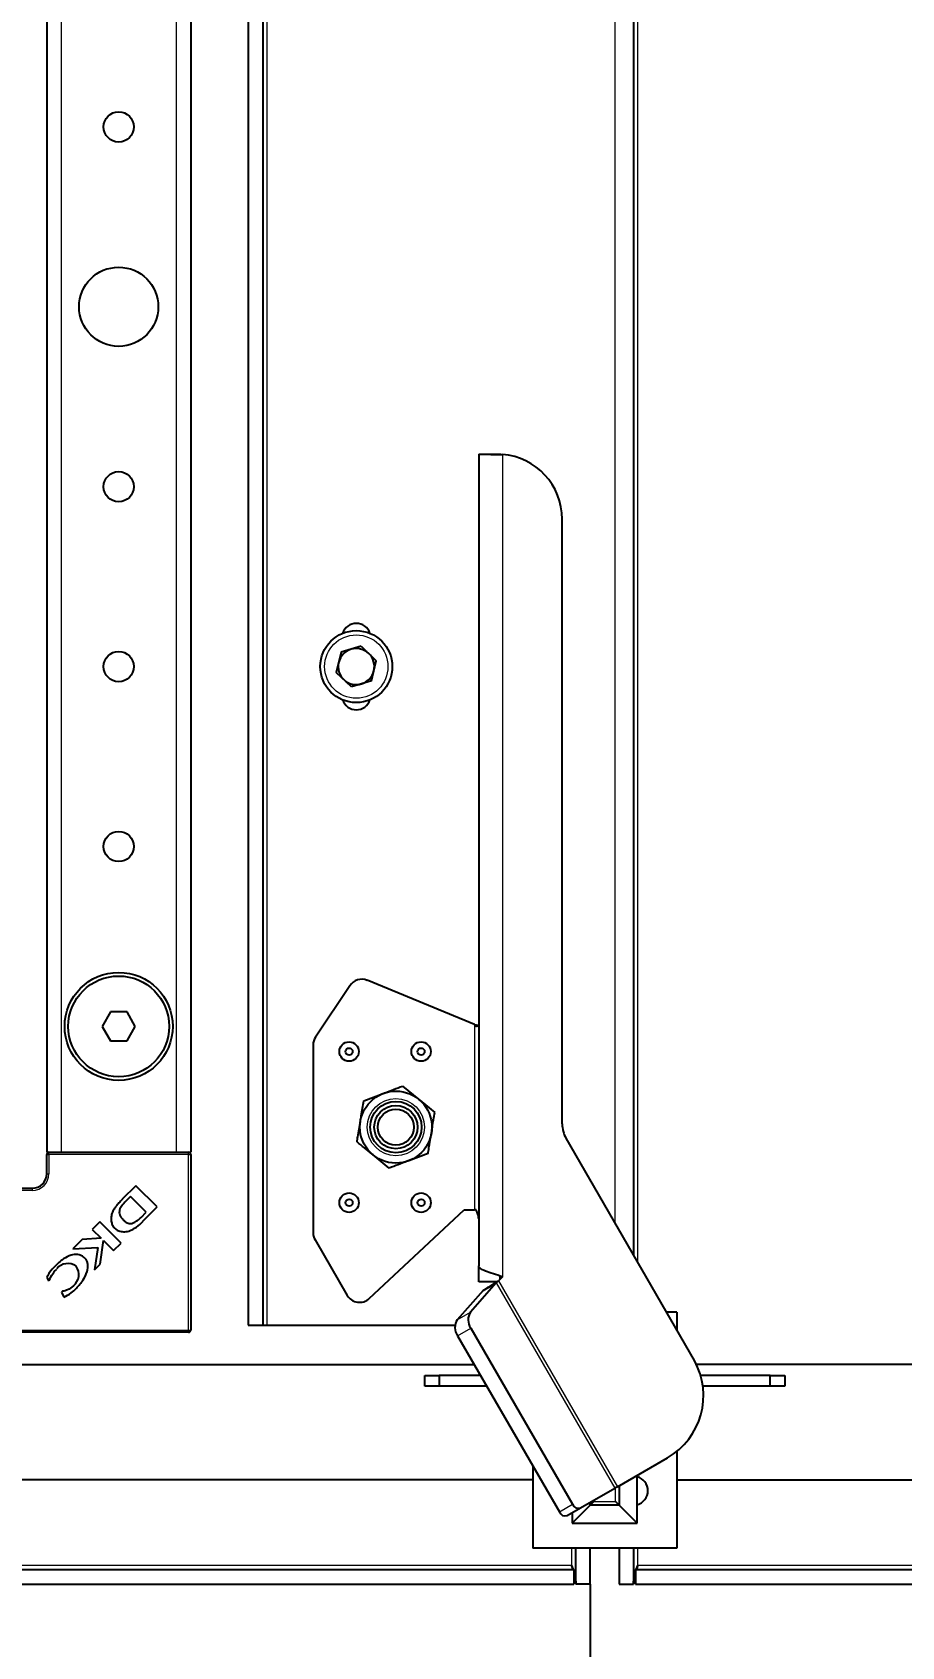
# Model space of a CAD drawing. Header units: millimetres. Extents: x -1264 to 3208, y -1920 to 1219.
# Drawn here: x -401.9 to -281.2, y -1207.4 to -983.1 of the extents above; entities that cross this region are included whole.
import ezdxf

# ---------------------------------------------------------------- set-up
doc = ezdxf.new("R2010")
doc.units = ezdxf.units.MM
doc.layers.add('FORMAT', color=7, linetype='Continuous')
doc.styles.add('SLDTEXTSTYLE0', font='TXT', dxfattribs={"width": 0.75})
doc.dimstyles.new('SLDDIMSTYLE0', dxfattribs={"dimtxt": 20, "dimasz": 10, "dimexe": 0, "dimexo": 0.0625, "dimgap": 5, "dimtad": 2, "dimdec": 1, "dimrnd": 1e-09, "dimzin": 12, "dimdsep": 46, "dimtxsty": 'SLDTEXTSTYLE0', "dimsah": 1, "dimcen": 0.09, "dimadec": 0, "dimazin": 3, "dimtfac": 1, "dimtofl": 0, "dimtmove": 0, "dimatfit": 3, "dimfxl": 0, "dimfrac": 2, "dimtolj": 1, "dimtzin": 12, "dimarcsym": 0})

# ---------------------------------------------------------------- blocks, each defined once
blk = doc.blocks.new('_D_6')
at = {"layer": 'FORMAT'}
for p, q in [((-434.94, -1159.18), (-434.94, -1529.21)), ((-324.44, -1198.73), (-324.44, -1529.21)), ((-324.44, -1528.21), (-434.94, -1528.21))]:
    blk.add_line(p, q, dxfattribs=at)
for points in [[(-434.94, -1528.21), (-424.94, -1529.75), (-424.94, -1526.67)], [(-324.44, -1528.21), (-334.44, -1526.67), (-334.44, -1529.75)]]:
    blk.add_solid(points, dxfattribs=at)
at = {"layer": 'FORMAT', "insert": (-412.94, -1502.43), "char_height": 20, "attachment_point": 1, "style": 'SLDTEXTSTYLE0'}
blk.add_mtext('110,5', dxfattribs=at)

msp = doc.modelspace()

# ---------------------------------------------------------------- linework, layer by layer
at = {"color": 7, "linetype": 'Continuous', "lineweight": 25}
for p, q in [((-371.94, 720.28), (-371.94, -1162.72)), ((-369.94, 720.28), (-369.94, -1162.72)), ((-318.44, 710.57), (-318.44, -1153)), ((-399.94, 696.28), (-399.94, -1138.72)), ((-379.94, 696.28), (-379.94, -1138.72)), ((-339.94, -1041.72), (-338.97, -1041.72)), ((-339.94, -1041.72), (-339.94, -1154.48)), ((-338.97, -1041.72), (-336.85, -1041.72)), ((-328.35, -1134.77), (-328.35, -1050.72)), ((-359.04, -1069.22), (-359.72, -1072.03)), ((-356.26, -1068.4), (-359.04, -1069.22)), ((-356.26, -1068.4), (-354.16, -1070.4)), ((-357.62, -1074.03), (-359.72, -1072.03)), ((-354.84, -1073.22), (-354.16, -1070.4)), ((-354.84, -1073.22), (-357.62, -1074.03)), ((-340.54, -1120.97), (-355.43, -1114.82)), ((-357.84, -1115.57), (-362.6, -1122.71)), ((-391.09, -1119.22), (-392.25, -1121.22)), ((-388.78, -1119.22), (-391.09, -1119.22)), ((-387.63, -1121.22), (-388.78, -1119.22)), ((-392.25, -1121.22), (-391.09, -1123.22)), ((-388.78, -1123.22), (-387.63, -1121.22)), ((-340.54, -1120.97), (-339.94, -1121.07)), ((-340.54, -1120.97), (-340.3, -1121.22)), ((-391.09, -1123.22), (-388.78, -1123.22)), ((-362.94, -1123.82), (-362.94, -1149.87)), ((-355.91, -1131.57), (-353.21, -1130.54)), ((-350.52, -1129.52), (-348.28, -1131.34)), ((-309.98, -1167.66), (-327.81, -1136.77)), ((-399.94, -1138.72), (-399.64, -1138.72)), ((-399.94, -1141.72), (-399.94, -1139.02)), ((-399.64, -1138.72), (-398.99, -1138.72)), ((-398.99, -1138.72), (-397.94, -1138.72)), ((-397.94, -1138.72), (-381.94, -1138.72)), ((-381.94, -1138.72), (-380.89, -1138.72)), ((-380.89, -1138.72), (-380.24, -1138.72)), ((-380.24, -1138.72), (-379.94, -1138.72)), ((-379.94, -1139.02), (-379.94, -1163.42)), ((-352.36, -1140.92), (-354.6, -1139.09)), ((-346.97, -1138.87), (-349.66, -1139.89)), ((-404.64, -1143.72), (-401.94, -1143.72)), ((-387.55, -1143.36), (-389.44, -1145.25)), ((-384.59, -1146.32), (-387.55, -1143.36)), ((-389.44, -1145.25), (-389.45, -1145.27)), ((-388.29, -1144.84), (-388.95, -1145.52)), ((-386.11, -1147.03), (-388.29, -1144.84)), ((-386.58, -1148.31), (-384.59, -1146.32)), ((-392.55, -1148.37), (-393.61, -1149.43)), ((-389.59, -1151.33), (-392.55, -1148.37)), ((-386.83, -1147.77), (-386.11, -1147.03)), ((-355.13, -1159.03), (-341.94, -1146.72)), ((-341.94, -1146.72), (-340.54, -1146.72)), ((-340.3, -1146.72), (-340.54, -1146.72)), ((-395.02, -1150.84), (-396.31, -1152.13)), ((-392.36, -1150.67), (-395.02, -1150.84)), ((-393.61, -1149.43), (-392.36, -1150.67)), ((-362.67, -1150.87), (-358.21, -1158.6)), ((-396.31, -1152.13), (-392.84, -1151.95)), ((-392.84, -1151.95), (-393.31, -1155.05)), ((-392.51, -1154.25), (-392.03, -1150.98)), ((-392.03, -1150.98), (-390.64, -1152.37)), ((-390.64, -1152.37), (-389.59, -1151.33)), ((-393.31, -1155.05), (-392.51, -1154.25)), ((-339.94, -1156.72), (-339.94, -1154.48)), ((-399.94, -1156.09), (-399.69, -1156.6)), ((-399.69, -1156.6), (-399.58, -1156.49)), ((-337.5, -1156.87), (-341.07, -1160.92)), ((-337.43, -1156.72), (-339.94, -1156.72)), ((-339.33, -1157.94), (-337.5, -1156.87)), ((-336.62, -1156.03), (-337.19, -1156.57)), ((-336.94, -1156.33), (-336.94, -1155.92)), ((-336.64, -1156.01), (-336.62, -1156.03)), ((-397.74, -1158.04), (-397.88, -1158.17)), ((-397.88, -1158.17), (-397.54, -1158.86)), ((-339.33, -1157.94), (-342.91, -1161.98)), ((-312.44, -1160.92), (-313.87, -1160.92)), ((-312.44, -1160.92), (-312.44, -1163.4)), ((-380.24, -1163.72), (-404.64, -1163.72)), ((-371.94, -1162.72), (-369.94, -1162.72)), ((-369.94, -1162.72), (-369.34, -1162.72)), ((-369.34, -1162.72), (-343.22, -1162.72)), ((-342.88, -1164.21), (-328.74, -1188.7)), ((-341.04, -1163.15), (-326.9, -1187.64)), ((-435.54, -1168.22), (-340.56, -1168.22)), ((-209.34, -1168.22), (-309.69, -1168.22)), ((-347.44, -1171.22), (-347.44, -1169.72)), ((-347.44, -1169.72), (-345.44, -1169.72)), ((-345.44, -1169.72), (-345.44, -1171.22)), ((-339.7, -1169.72), (-345.44, -1169.72)), ((-299.44, -1169.72), (-309.12, -1169.72)), ((-299.44, -1171.22), (-299.44, -1169.72)), ((-299.44, -1169.72), (-297.44, -1169.72)), ((-297.44, -1169.72), (-297.44, -1171.22)), ((-345.44, -1171.22), (-347.44, -1171.22)), ((-338.83, -1171.22), (-345.44, -1171.22)), ((-299.44, -1171.22), (-308.8, -1171.22)), ((-297.44, -1171.22), (-299.44, -1171.22)), ((-332.44, -1182.29), (-332.44, -1193.72)), ((-320.66, -1185.19), (-313.72, -1181.18)), ((-312.44, -1180.3), (-312.44, -1193.72)), ((-332.44, -1184.22), (-865.44, -1184.22)), ((-317.94, -1183.82), (-317.94, -1183.62)), ((-317.94, -1187.69), (-317.94, -1183.82)), ((-312.44, -1184.22), (220.56, -1184.22)), ((-325.79, -1188.15), (-321.03, -1185.4)), ((-320.66, -1185.19), (-321.03, -1185.4)), ((-320.43, -1185.06), (-320.43, -1187.76)), ((-327.63, -1189.21), (-325.79, -1188.15)), ((-324.44, -1187.76), (-326.94, -1190.26)), ((-326.94, -1188.81), (-326.94, -1190.26)), ((-324.44, -1187.76), (-323.94, -1187.26)), ((-324.44, -1187.76), (-324.44, -1187.37)), ((-320.43, -1187.76), (-324.44, -1187.76)), ((-320.43, -1187.76), (-320.93, -1187.26)), ((-320.43, -1187.76), (-317.94, -1190.26)), ((-317.94, -1190.26), (-317.94, -1187.69)), ((-326.94, -1190.26), (-317.94, -1190.26)), ((-312.44, -1193.72), (-332.44, -1193.72)), ((-326.44, -1198.72), (-326.44, -1193.72)), ((-324.44, -1198.72), (-324.44, -1193.72)), ((-320.44, -1193.72), (-320.44, -1198.72)), ((-318.44, -1193.72), (-318.44, -1198.72)), ((-917.14, -1196.72), (-326.74, -1196.72)), ((-327.04, -1196.12), (-326.84, -1196.72)), ((-326.74, -1196.72), (-326.74, -1198.72)), ((-318.14, -1196.72), (272.26, -1196.72)), ((-318.14, -1196.72), (-318.14, -1198.72)), ((-318.05, -1196.72), (-317.84, -1196.12)), ((-917.14, -1198.72), (-326.74, -1198.72)), ((-324.44, -1198.72), (-326.44, -1198.72)), ((-320.44, -1198.72), (-318.44, -1198.72)), ((-318.14, -1198.72), (272.26, -1198.72))]:
    msp.add_line(p, q, dxfattribs=at)
at = {"color": 8, "linetype": 'Continuous', "lineweight": 18}
for p, q in [((-369.34, -1162.72), (-369.34, 720.28)), ((-317.84, -1154.04), (-317.84, 711.61)), ((-321.04, 706.07), (-321.04, -1148.5)), ((-397.94, 696.28), (-397.94, -1138.72)), ((-381.94, 696.28), (-381.94, -1138.72)), ((-336.64, -1041.74), (-336.64, -1156.01)), ((-340.54, -1120.97), (-340.54, -1146.72)), ((-399.94, -1139.02), (-399.64, -1139.02)), ((-399.64, -1139.02), (-399.64, -1138.72)), ((-399.64, -1139.02), (-399.64, -1141.72)), ((-380.24, -1139.02), (-399.64, -1139.02)), ((-380.24, -1139.02), (-380.24, -1138.72)), ((-380.24, -1163.42), (-380.24, -1139.02)), ((-380.24, -1139.02), (-379.94, -1139.02)), ((-399.94, -1141.72), (-399.64, -1141.72)), ((-401.94, -1144.02), (-404.64, -1144.02)), ((-401.94, -1143.72), (-401.94, -1144.02)), ((-337.5, -1156.87), (-321.03, -1185.4)), ((-337.19, -1156.57), (-320.66, -1185.19)), ((-342.91, -1161.98), (-341.07, -1160.92)), ((-404.64, -1163.42), (-380.24, -1163.42)), ((-380.24, -1163.42), (-380.24, -1163.72)), ((-380.24, -1163.42), (-379.94, -1163.42)), ((-342.88, -1164.21), (-341.04, -1163.15)), ((-320.93, -1187.26), (-320.93, -1185.34)), ((-328.74, -1188.7), (-326.9, -1187.64)), ((-323.94, -1187.08), (-323.94, -1187.26)), ((-323.94, -1187.26), (-320.93, -1187.26)), ((-327.04, -1193.72), (-327.04, -1196.12)), ((-317.84, -1196.12), (-317.84, -1193.72)), ((-327.04, -1196.12), (-422.47, -1196.12)), ((-222.41, -1196.12), (-317.84, -1196.12))]:
    msp.add_line(p, q, dxfattribs=at)
at = {"color": 7, "linetype": 'Continuous', "lineweight": 25}
for centre, radius in [((-389.94, -996.22), 2.1), ((-389.94, -1021.22), 5.5), ((-389.94, -1046.22), 2.1), ((-356.94, -1071.22), 5), ((-389.94, -1071.22), 2.1), ((-389.94, -1096.22), 2.1), ((-389.94, -1121.22), 7.5), ((-389.94, -1121.22), 7), ((-357.94, -1124.72), 1.35), ((-347.94, -1124.72), 1.35), ((-357.94, -1124.72), 0.493), ((-347.94, -1124.72), 0.493), ((-351.44, -1135.22), 5), ((-351.44, -1135.22), 3.57), ((-351.44, -1135.22), 3), ((-351.44, -1135.22), 2.5), ((-357.94, -1145.72), 1.35), ((-357.94, -1145.72), 0.493), ((-347.94, -1145.72), 1.35), ((-347.94, -1145.72), 0.493)]:
    msp.add_circle(centre, radius, dxfattribs=at)
at = {"color": 8, "linetype": 'Continuous', "lineweight": 18}
for centre, radius in [((-356.94, -1071.22), 4.4), ((-351.44, -1135.22), 3.97)]:
    msp.add_circle(centre, radius, dxfattribs=at)
at = {"color": 7, "linetype": 'Continuous', "lineweight": 25}
for centre, radius, start, end in [((-337.35, -1050.72), 9, 0, 85.4954), ((-356.94, -1067.22), 2, 18.21, 161.79), ((-356.94, -1071.22), 2.51, 106.3534, 166.3534), ((-356.94, -1071.22), 2.51, 46.3534, 106.3534), ((-356.94, -1071.22), 2.51, 346.3534, 46.3534), ((-356.94, -1071.22), 2.51, 166.3534, 226.3534), ((-356.94, -1071.22), 2.51, 286.3534, 346.3534), ((-356.94, -1071.22), 2.51, 226.3534, 286.3534), ((-356.94, -1075.22), 2, 198.21, 341.79), ((-356.18, -1116.68), 2, 68.1986, 146.3099), ((-360.94, -1123.82), 2, 146.3099, 180), ((-324.35, -1134.77), 4, 180, 210), ((-399.64, -1139.02), 0.3, 90, 180), ((-380.24, -1139.02), 0.3, 0, 90), ((-401.94, -1141.72), 2, 270, 0), ((-390.24, -1145.11), 4.87, 290.3445, 318.7777), ((-391.01, -1143.3), 6.12, 306.9888, 313.0744), ((-360.94, -1149.87), 2, 180, 210), ((-397.01, -1156.12), 1.94, 53.3097, 142.3464), ((-397.45, -1155.72), 1.97, 308.454, 35.887), ((-356.5, -1157.57), 2, 210.9638, 313.0251), ((-341.26, -1163.07), 1.98, 146.5519, 215.0479), ((-339.42, -1162.01), 1.98, 146.5519, 215.0479), ((-380.24, -1163.42), 0.3, 270, 0), ((-318.72, -1172.52), 10, 300, 29.0469), ((-318.44, -1185.76), 2, 284.4775, 75.5225), ((-327.91, -1188.36), 0.893, 201.9505, 288.5782), ((-326.08, -1187.3), 0.893, 201.9505, 288.5782)]:
    msp.add_arc(centre, radius, start, end, dxfattribs=at)
at = {"color": 8, "linetype": 'Continuous', "lineweight": 18}
msp.add_arc((-401.94, -1141.72), 2.3, 270, 0, dxfattribs=at)
at = {"color": 7, "linetype": 'Continuous', "lineweight": 25}
for points in [[(-338.97, -1041.72), (-338.81, -1041.72), (-338.49, -1041.72), (-337.91, -1041.73), (-337.29, -1041.74), (-336.86, -1041.74), (-336.64, -1041.74)], [(-340.3, -1121.22), (-340.25, -1121.2), (-340.15, -1121.18), (-340.03, -1121.15), (-339.96, -1121.11), (-339.95, -1121.09), (-339.94, -1121.08)], [(-339.94, -1147.92), (-339.96, -1147.72), (-340, -1147.32), (-340.2, -1146.92), (-340.3, -1146.72)], [(-336.64, -1156.01), (-337.07, -1155.88), (-337.94, -1155.62), (-339.03, -1155.24), (-339.79, -1154.86), (-339.89, -1154.6), (-339.94, -1154.48)], [(-339.33, -1157.94), (-339.19, -1157.84), (-338.89, -1157.65), (-338.36, -1157.31), (-337.78, -1156.94), (-337.38, -1156.69), (-337.19, -1156.57)], [(-337.5, -1156.87), (-337.48, -1156.85), (-337.43, -1156.81), (-337.36, -1156.73), (-337.27, -1156.65), (-337.21, -1156.59), (-337.19, -1156.57)], [(-326.74, -1196.72), (-326.76, -1196.71), (-326.81, -1196.69), (-326.89, -1196.55), (-326.96, -1196.35), (-327.01, -1196.2), (-327.04, -1196.12)], [(-317.84, -1196.12), (-317.86, -1196.2), (-317.91, -1196.35), (-317.99, -1196.55), (-318.06, -1196.69), (-318.11, -1196.71), (-318.14, -1196.72)]]:
    msp.add_open_spline(points, degree=3, dxfattribs=at)
for points, knots in [([(-353.21, -1130.54), (-353.15, -1130.52), (-352.24, -1130.17), (-351.35, -1129.83), (-350.52, -1129.52)], [0, 0, 0, 0, 0.070201, 1, 1, 1, 1]), ([(-356.37, -1134.42), (-356.33, -1134.16), (-356.18, -1133.19), (-356.02, -1132.25), (-355.91, -1131.57)], [0, 0, 0, 0, 0.268634, 1, 1, 1, 1]), ([(-348.28, -1131.34), (-348.23, -1131.39), (-347.47, -1132), (-346.73, -1132.61), (-346.04, -1133.17)], [0, 0, 0, 0, 0.070201, 1, 1, 1, 1]), ([(-356.84, -1137.27), (-356.8, -1137.03), (-356.65, -1136.1), (-356.49, -1135.13), (-356.37, -1134.42)], [0, 0, 0, 0, 0.257551, 1, 1, 1, 1]), ([(-346.5, -1136.02), (-346.46, -1135.76), (-346.31, -1134.79), (-346.15, -1133.85), (-346.04, -1133.17)], [0, 0, 0, 0, 0.268634, 1, 1, 1, 1]), ([(-354.6, -1139.09), (-354.65, -1139.05), (-355.41, -1138.43), (-356.15, -1137.83), (-356.84, -1137.27)], [0, 0, 0, 0, 0.070201, 1, 1, 1, 1]), ([(-346.97, -1138.87), (-346.93, -1138.63), (-346.78, -1137.7), (-346.62, -1136.73), (-346.5, -1136.02)], [0, 0, 0, 0, 0.2575513, 1, 1, 1, 1]), ([(-349.66, -1139.89), (-349.73, -1139.92), (-350.64, -1140.26), (-351.53, -1140.6), (-352.36, -1140.92)], [0, 0, 0, 0, 0.070201, 1, 1, 1, 1]), ([(-389.91, -1145.76), (-390.05, -1145.91), (-390.29, -1146.17), (-390.5, -1146.47), (-390.59, -1146.6)], [0, 0, 0, 0, 0.55183, 1, 1, 1, 1]), ([(-389.45, -1145.27), (-389.53, -1145.35), (-389.68, -1145.51), (-389.83, -1145.67), (-389.91, -1145.76)], [0, 0, 0, 0, 0.486421, 1, 1, 1, 1]), ([(-388.95, -1145.52), (-389.14, -1145.72), (-389.49, -1146.09), (-389.81, -1146.63), (-389.88, -1147.08), (-389.81, -1147.42), (-389.62, -1147.77), (-389.42, -1147.98), (-389.32, -1148.1)], [0, 0, 0, 0, 0.2746757, 0.5030419, 0.607381, 0.7165791, 0.8434117, 1, 1, 1, 1]), ([(-390.59, -1146.6), (-390.7, -1146.8), (-390.9, -1147.19), (-391.02, -1147.83), (-390.98, -1148.42), (-390.78, -1148.96), (-390.42, -1149.39), (-389.91, -1149.68), (-389.25, -1149.8), (-388.79, -1149.72), (-388.55, -1149.67)], [0, 0, 0, 0, 0.138091, 0.265455, 0.384013, 0.496103, 0.605759, 0.71979, 0.847662, 1, 1, 1, 1]), ([(-389.32, -1148.1), (-389.22, -1148.19), (-389.05, -1148.36), (-388.77, -1148.54), (-388.5, -1148.63), (-388.17, -1148.63), (-387.77, -1148.48), (-387.49, -1148.29), (-387.33, -1148.19)], [0, 0, 0, 0, 0.176808, 0.319231, 0.43938, 0.552395, 0.749205, 1, 1, 1, 1]), ([(-394.6, -1153.46), (-394.77, -1153.32), (-395.1, -1153.04), (-395.8, -1152.87), (-396.67, -1153), (-397.75, -1153.57), (-398.44, -1154.21), (-398.83, -1154.58)], [0, 0, 0, 0, 0.130532, 0.266031, 0.423997, 0.666819, 1, 1, 1, 1]), ([(-398.83, -1154.58), (-399.08, -1154.84), (-399.51, -1155.31), (-399.81, -1155.86), (-399.94, -1156.09)], [0, 0, 0, 0, 0.577653, 1, 1, 1, 1]), ([(-399.58, -1156.49), (-399.44, -1156.18), (-399.17, -1155.61), (-398.74, -1155.15), (-398.55, -1154.94)], [0, 0, 0, 0, 0.547643, 1, 1, 1, 1]), ([(-395.81, -1157.62), (-395.48, -1157.25), (-394.86, -1156.56), (-394.31, -1155.39), (-394.17, -1154.44), (-394.33, -1153.8), (-394.51, -1153.57), (-394.6, -1153.46)], [0, 0, 0, 0, 0.315674, 0.58952, 0.813199, 0.909026, 1, 1, 1, 1]), ([(-396.22, -1157.26), (-396.48, -1157.48), (-396.93, -1157.86), (-397.5, -1157.98), (-397.74, -1158.04)], [0, 0, 0, 0, 0.5796082, 1, 1, 1, 1]), ([(-397.54, -1158.86), (-397.2, -1158.68), (-396.57, -1158.34), (-396.05, -1157.85), (-395.81, -1157.62)], [0, 0, 0, 0, 0.5368, 1, 1, 1, 1]), ([(-326.74, -1197.01), (-326.71, -1197.09), (-326.6, -1197.42), (-326.48, -1197.98), (-326.45, -1198.47), (-326.44, -1198.72)], [0, 0, 0, 0, 0.141742, 0.566203, 1, 1, 1, 1]), ([(-318.44, -1198.72), (-318.41, -1198.34), (-318.38, -1197.77), (-318.2, -1197.19), (-318.14, -1197)], [0, 0, 0, 0, 0.662931, 1, 1, 1, 1])]:
    msp.add_open_spline(points, degree=3, knots=knots, dxfattribs=at)

# ---------------------------------------------------------------- dimensions: what is measured, and where the dimension line sits
at = {"layer": 'FORMAT'}
dim = msp.add_linear_dim(base=(-434.94, -1528.21), p1=(-324.44, -1198.72), p2=(-434.94, -1159.17), dimstyle='SLDDIMSTYLE0', dxfattribs=at)
dim.commit()
dim.dimension.update_dxf_attribs({"geometry": '_D_6', "text_midpoint": (-379.69, -1528.21), "dimtype": 160})

doc.saveas('drawing.dxf')
